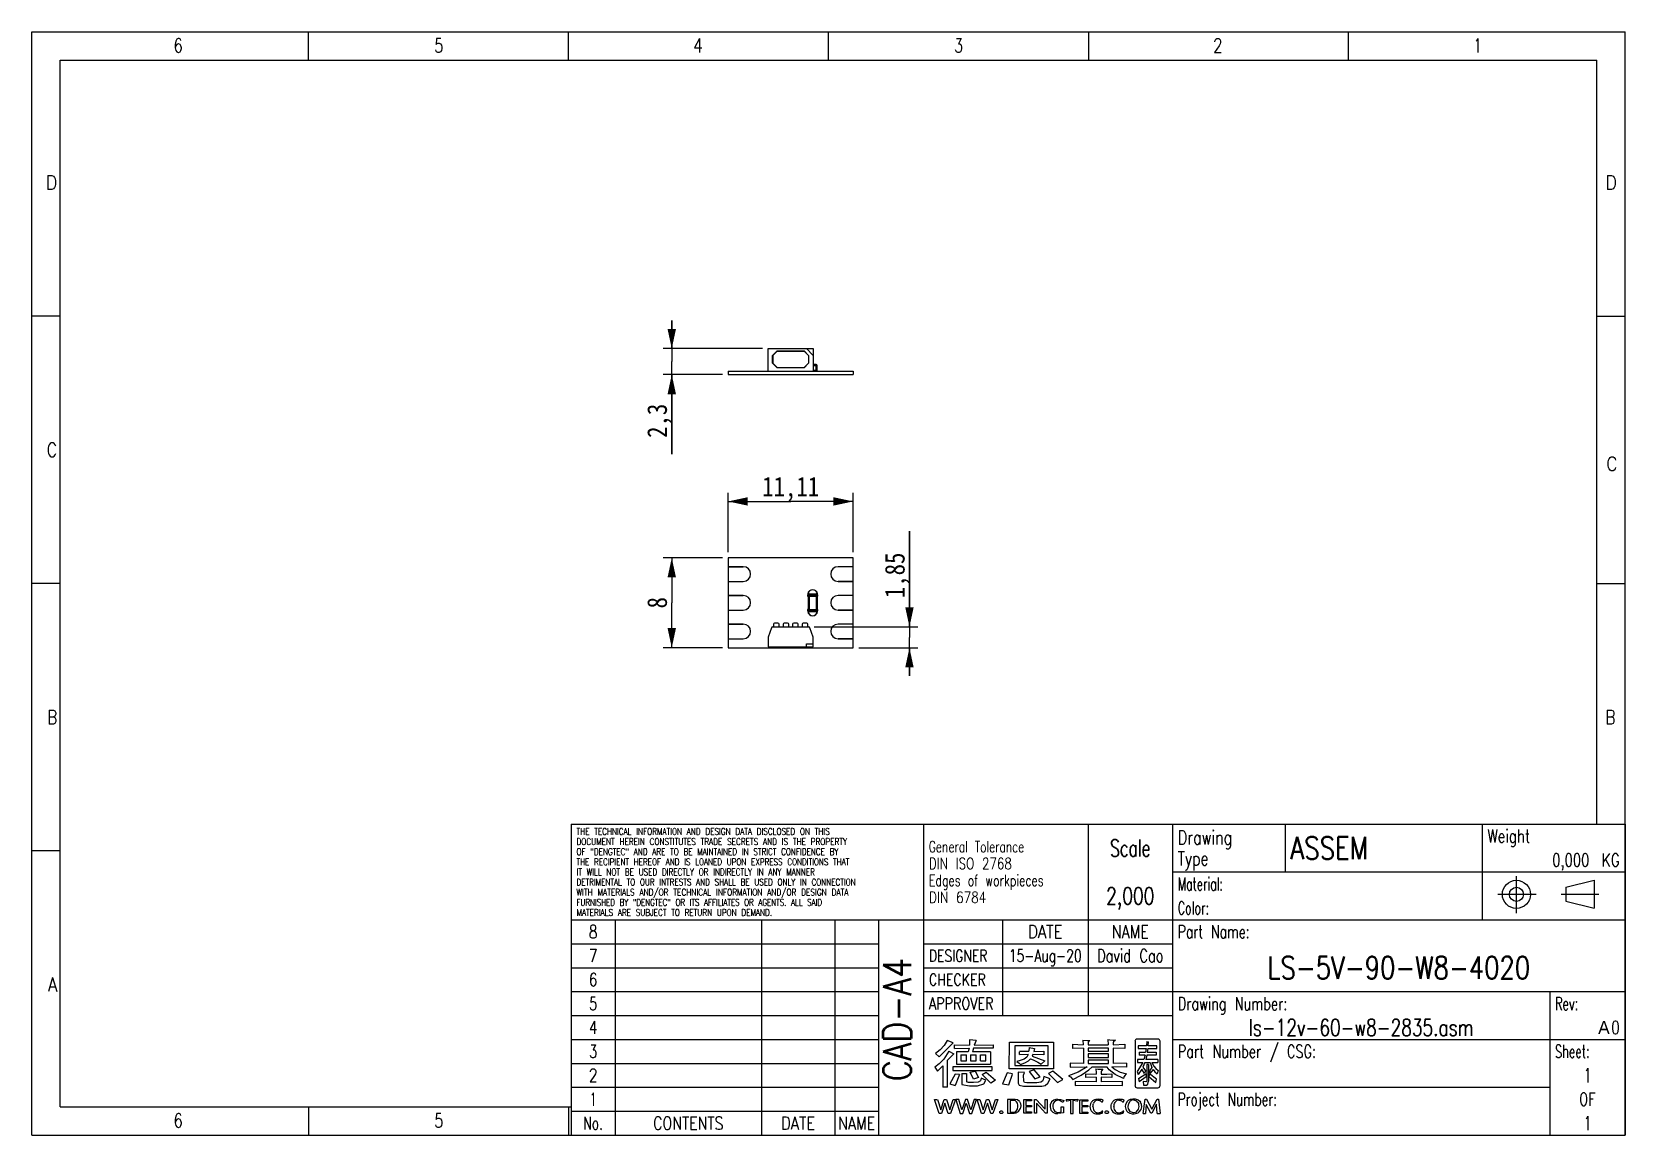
# Model space of a CAD drawing. Extents: x 4 to 145, y 3 to 102.
import ezdxf
from ezdxf.enums import TextEntityAlignment as Align

# ---------------------------------------------------------------- set-up
doc = ezdxf.new("R2010")
doc.units = 0
doc.header["$LTSCALE"] = 8.1675
doc.layers.get('0').update_dxf_attribs({"linetype": 'CONTINUOUS'})
for name, color, linetype in [('4020-02', 7, 'CONTINUOUS'), ('4020-72', 7, 'CONTINUOUS'), ('C06032', 7, 'CONTINUOUS'), ('LS-5V-90-W8-40204', 7, 'CONTINUOUS'), ('LS-5V-90-W8-40209', 7, 'CONTINUOUS'), ('LS-5V-90-W8-4020_PADS2', 7, 'CONTINUOUS'), ('LS-5V-90-W8-4020_PLATE2', 7, 'CONTINUOUS')]:
    doc.layers.add(name, color=color, linetype=linetype)
doc.styles.get("Standard").update_dxf_attribs({"font": 'SIMHEI.SHX', "width": 0.85})
doc.styles.add('TEXTSTYLE_2', font='TXT.TTF')
doc.styles.add('TEXTSTYLE_3', font='TXT.TTF')
doc.styles.add('TEXTSTYLE_4', font='TXT.TTF')
doc.styles.add('TEXTSTYLE_5', font='TXT.TTF')
doc.styles.add('TEXTSTYLE_6', font='TXT.TTF')
doc.styles.add('TEXTSTYLE_8', font='gdt', dxfattribs={"width": 0.55})
doc.dimstyles.get("Standard").update_dxf_attribs({"dimtxt": 2.5, "dimasz": 2.5, "dimexe": 1.25, "dimexo": 0.625, "dimtad": 1, "dimcen": 2.5, "dimazin": 3, "dimtfac": 1, "dimtmove": 0, "dimatfit": 3})

# ---------------------------------------------------------------- blocks, each defined once
blk = doc.blocks.new('SYMBOL_283_BL0', base_point=(93.7, 8.72))
at = {"layer": 'LS-5V-90-W8-40209', "color": 7}
for p, q in [((84.08, 10.47), (85.33, 11.71)), ((84.53, 11.48), (84.16, 11.09)), ((84.78, 11.9), (84.53, 11.48)), ((85.33, 11.71), (84.78, 11.9)), ((85.43, 11.53), (85.43, 11.21)), ((85.43, 11.53), (86.79, 11.51)), ((86.79, 11.98), (86.79, 11.51)), ((87.36, 11.9), (86.79, 11.98)), ((87.36, 11.9), (87.2, 11.51)), ((87.2, 11.51), (88.87, 11.52)), ((88.87, 11.52), (88.87, 11.22)), ((90.31, 9.38), (90.32, 11.75)), ((90.32, 11.75), (94.25, 11.75)), ((90.81, 11.43), (90.81, 9.69)), ((93.75, 11.43), (90.81, 11.43)), ((93.75, 9.69), (93.75, 11.43)), ((94.25, 11.75), (94.25, 9.38)), ((95.92, 11.58), (96.88, 11.54)), ((95.92, 11.58), (95.92, 11.21)), ((96.83, 11.94), (96.88, 11.54)), ((96.83, 11.94), (97.23, 11.9)), ((97.23, 11.9), (97.46, 11.9)), ((97.33, 11.69), (97.32, 11.54)), ((97.32, 11.54), (99.1, 11.54)), ((97.36, 11.79), (97.33, 11.69)), ((97.46, 11.9), (97.36, 11.79)), ((99.07, 11.99), (99.1, 11.54)), ((99.07, 11.99), (99.25, 11.97)), ((99.25, 11.97), (99.52, 11.95)), ((99.52, 11.95), (99.74, 11.95)), ((99.57, 11.8), (99.53, 11.7)), ((99.53, 11.7), (99.53, 11.54)), ((99.53, 11.54), (100.57, 11.58)), ((99.74, 11.95), (99.57, 11.8)), ((100.57, 11.58), (100.57, 11.2)), ((101.48, 11.84), (101.48, 7.92)), ((103.51, 12.04), (101.67, 12.04)), ((102.49, 11.45), (101.77, 11.45)), ((101.77, 11.45), (101.77, 11.2)), ((102.52, 11.83), (102.49, 11.45)), ((102.52, 11.83), (102.67, 11.78)), ((102.64, 11.45), (102.67, 11.78)), ((103.41, 11.45), (102.64, 11.45)), ((103.41, 11.2), (103.41, 11.45)), ((103.71, 7.92), (103.71, 11.84)), ((84.16, 11.09), (83.76, 10.77)), ((83.76, 10.77), (84.08, 10.47)), ((84.5, 10.25), (84.08, 9.83)), ((84.95, 10.97), (84.5, 10.25)), ((84.83, 10.15), (85.38, 10.73)), ((84.83, 7.77), (84.83, 10.15)), ((84.95, 10.97), (85.38, 10.73)), ((85.44, 11.21), (86.75, 11.24)), ((86.67, 10.89), (85.61, 10.91)), ((85.61, 10.91), (85.61, 9.81)), ((86, 10.63), (86, 10.09)), ((86.01, 10.63), (86.5, 10.63)), ((86.01, 10.09), (86.5, 10.09)), ((86.5, 10.09), (86.5, 10.63)), ((86.75, 11.24), (86.67, 10.89)), ((86.86, 10.63), (86.86, 10.09)), ((86.86, 10.63), (87.36, 10.63)), ((86.86, 10.09), (87.36, 10.09)), ((87.12, 11.24), (87.04, 10.89)), ((88.64, 10.91), (87.04, 10.89)), ((88.87, 11.22), (87.12, 11.24)), ((87.36, 10.09), (87.36, 10.63)), ((87.73, 10.63), (87.73, 10.09)), ((87.74, 10.63), (88.23, 10.63)), ((87.74, 10.09), (88.23, 10.09)), ((88.23, 10.09), (88.23, 10.63)), ((88.64, 10.91), (88.63, 9.81)), ((91.28, 10.12), (90.98, 10.05)), ((90.98, 10.05), (91.18, 9.9)), ((91.18, 10.91), (91.18, 10.66)), ((92, 10.68), (91.22, 10.65)), ((91.23, 10.96), (92.04, 10.95)), ((91.63, 10.26), (91.28, 10.12)), ((91.3, 9.77), (91.69, 9.92)), ((91.86, 10.44), (91.63, 10.26)), ((91.69, 9.92), (92.01, 10.11)), ((92, 10.68), (91.86, 10.44)), ((92.01, 10.11), (92.19, 10.28)), ((92.07, 11.28), (92.04, 10.95)), ((92.07, 11.28), (92.56, 11.21)), ((92.19, 10.28), (92.44, 10.18)), ((92.41, 10.68), (92.34, 10.52)), ((92.34, 10.52), (93.48, 10.11)), ((93.39, 10.65), (92.41, 10.68)), ((92.44, 10.18), (92.84, 9.99)), ((92.56, 11.21), (92.48, 10.93)), ((92.48, 10.93), (93.39, 10.96)), ((92.84, 9.99), (93.15, 9.8)), ((93.15, 9.8), (93.48, 10.11)), ((93.39, 10.96), (93.39, 10.65)), ((96.89, 11.24), (95.92, 11.21)), ((96.89, 11.24), (96.89, 9.86)), ((99.11, 11.24), (97.32, 11.24)), ((97.32, 11.24), (97.32, 10.96)), ((97.32, 10.96), (99.11, 10.96)), ((99.11, 10.72), (97.32, 10.72)), ((97.32, 10.72), (97.32, 10.4)), ((97.32, 10.4), (99.11, 10.4)), ((99.11, 10.16), (97.32, 10.16)), ((97.32, 10.16), (97.32, 9.86)), ((99.11, 10.96), (99.11, 11.24)), ((99.11, 10.4), (99.11, 10.72)), ((99.11, 9.86), (99.11, 10.16)), ((100.57, 11.2), (99.53, 11.24)), ((99.53, 11.24), (99.53, 9.86)), ((102.18, 9.97), (101.66, 9.17)), ((102.26, 10.23), (101.7, 10.23)), ((101.7, 10.23), (101.7, 9.97)), ((101.7, 9.97), (102.18, 9.97)), ((101.77, 11.2), (102.46, 11.2)), ((101.84, 10.87), (102.42, 10.87)), ((101.84, 10.87), (101.84, 10.61)), ((102.37, 10.61), (101.84, 10.61)), ((102.36, 9.97), (102.17, 9.54)), ((102.37, 10.61), (102.26, 10.23)), ((102.36, 9.97), (102.82, 9.97)), ((102.46, 11.2), (102.42, 10.87)), ((102.53, 10.61), (102.44, 10.23)), ((103.49, 10.23), (102.44, 10.23)), ((103.35, 10.61), (102.53, 10.61)), ((102.61, 11.2), (102.57, 10.87)), ((102.57, 10.87), (103.35, 10.87)), ((102.61, 11.2), (103.41, 11.2)), ((102.82, 9.97), (102.98, 9.51)), ((102.97, 9.97), (103.14, 9.64)), ((102.97, 9.97), (103.49, 9.97)), ((103.35, 10.87), (103.35, 10.61)), ((103.49, 10.23), (103.49, 9.97)), ((84.08, 9.83), (83.71, 9.54)), ((83.71, 9.54), (83.95, 9.19)), ((83.95, 9.19), (84.4, 9.65)), ((84.4, 9.65), (84.4, 7.76)), ((85.5, 8.93), (85.02, 8.05)), ((88.79, 9.57), (85.29, 9.57)), ((85.29, 9.57), (85.29, 9.26)), ((85.29, 9.26), (88.79, 9.26)), ((85.89, 8.88), (85.5, 8.93)), ((85.89, 8.88), (85.5, 7.91)), ((85.61, 9.81), (88.63, 9.81)), ((86.1, 8.99), (86.5, 8.97)), ((86.1, 8.99), (86.1, 7.99)), ((86.5, 8.97), (86.5, 8.25)), ((86.83, 9.09), (87.28, 9.19)), ((87.12, 8.47), (86.83, 9.09)), ((87.58, 8.61), (87.12, 8.47)), ((87.28, 9.19), (87.58, 8.61)), ((87.81, 8.57), (87.75, 8.33)), ((88.24, 8.4), (87.81, 8.57)), ((87.9, 8.88), (88.26, 9.09)), ((88.66, 8.11), (87.9, 8.88)), ((88.26, 9.09), (89.1, 8.38)), ((88.79, 9.27), (88.79, 9.57)), ((90.12, 9.03), (89.71, 8.06)), ((90.61, 8.94), (90.12, 9.03)), ((90.27, 7.97), (90.61, 8.93)), ((94.25, 9.38), (90.31, 9.38)), ((90.81, 9.69), (93.75, 9.69)), ((91.09, 9.11), (91.09, 8.13)), ((91.67, 9.06), (91.09, 9.11)), ((91.18, 9.9), (91.3, 9.77)), ((91.57, 8.84), (91.67, 9.06)), ((91.59, 8.29), (91.57, 8.84)), ((92.53, 9.3), (92.07, 9.15)), ((92.07, 9.15), (92.58, 8.51)), ((93.05, 8.69), (92.53, 9.3)), ((92.58, 8.51), (93.05, 8.69)), ((93.38, 8.72), (93.32, 8.43)), ((93.94, 8.51), (93.39, 8.72)), ((93.73, 8.11), (93.94, 8.51)), ((94.17, 9.19), (93.8, 8.97)), ((93.8, 8.97), (94.6, 8.18)), ((95.06, 8.45), (94.17, 9.19)), ((96.44, 9.11), (95.57, 8.76)), ((95.57, 8.76), (95.75, 8.67)), ((96.89, 9.86), (95.72, 9.9)), ((95.72, 9.9), (95.72, 9.54)), ((95.72, 9.54), (97.22, 9.58)), ((95.75, 8.67), (95.94, 8.46)), ((95.95, 8.46), (96.7, 8.83)), ((97.22, 9.58), (96.44, 9.11)), ((96.7, 8.83), (97.38, 9.3)), ((97.08, 8.94), (98.04, 8.91)), ((97.08, 8.94), (97.08, 8.61)), ((98.04, 8.65), (97.08, 8.61)), ((97.32, 9.86), (99.11, 9.86)), ((97.38, 9.3), (97.63, 9.55)), ((99.01, 9.55), (97.63, 9.55)), ((98, 9.39), (98.04, 9.05)), ((98, 9.39), (98.19, 9.37)), ((98.04, 9.05), (98.04, 8.91)), ((98.04, 8.65), (98.04, 8.24)), ((98.19, 9.37), (98.46, 9.36)), ((98.46, 9.36), (98.63, 9.36)), ((98.49, 9.23), (98.46, 9.14)), ((98.46, 9.14), (98.46, 8.91)), ((98.46, 8.91), (98.98, 8.92)), ((99.42, 8.61), (98.46, 8.65)), ((98.46, 8.65), (98.46, 8.24)), ((98.63, 9.36), (98.49, 9.23)), ((98.98, 8.92), (99.42, 8.94)), ((99.17, 9.31), (99.01, 9.55)), ((99.71, 8.89), (99.17, 9.31)), ((99.41, 9.58), (99.71, 9.32)), ((100.72, 9.53), (99.41, 9.58)), ((99.42, 8.94), (99.42, 8.61)), ((100.72, 9.9), (99.53, 9.86)), ((99.71, 9.32), (100.15, 9.11)), ((100.44, 8.53), (99.71, 8.89)), ((100.15, 9.11), (100.73, 8.96)), ((100.49, 8.68), (100.44, 8.53)), ((100.6, 8.84), (100.49, 8.68)), ((100.73, 8.96), (100.6, 8.84)), ((100.72, 9.9), (100.72, 9.53)), ((101.66, 9.17), (101.75, 8.9)), ((102.07, 9.35), (101.75, 8.9)), ((101.8, 8.54), (102.45, 8.94)), ((101.8, 8.54), (101.85, 8.25)), ((102.48, 8.67), (101.85, 8.25)), ((102.33, 8.97), (102.07, 9.35)), ((102.17, 9.54), (102.42, 9.21)), ((102.42, 9.21), (102.33, 8.97)), ((102.45, 8.94), (102.48, 8.67)), ((102.68, 9.77), (102.54, 9.77)), ((102.54, 9.77), (102.54, 8.45)), ((102.68, 9.77), (102.68, 8.29)), ((102.76, 8.94), (102.7, 8.7)), ((102.7, 8.7), (103.32, 8.19)), ((102.98, 9.51), (102.75, 9.23)), ((102.75, 9.23), (102.82, 9)), ((103.39, 8.49), (102.76, 8.94)), ((103.09, 9.33), (102.82, 9)), ((103.09, 9.33), (103.23, 9.14)), ((103.14, 9.64), (103.33, 9.41)), ((103.23, 9.14), (103.43, 8.94)), ((103.32, 8.19), (103.39, 8.49)), ((103.33, 9.41), (103.52, 9.25)), ((103.52, 9.25), (103.43, 8.94)), ((84.83, 7.76), (84.4, 7.76)), ((85.03, 8.05), (85.5, 7.91)), ((86.1, 7.99), (86.78, 7.89)), ((86.68, 8.19), (86.5, 8.25)), ((87.12, 8.17), (86.68, 8.19)), ((86.78, 7.89), (87.5, 7.89)), ((87.56, 8.2), (87.12, 8.17)), ((87.5, 7.89), (88.04, 8.06)), ((87.75, 8.33), (87.56, 8.2)), ((88.04, 8.06), (88.24, 8.4)), ((89.1, 8.38), (88.66, 8.11)), ((89.71, 8.06), (90.27, 7.97)), ((91.09, 8.13), (91.2, 7.95)), ((91.2, 7.95), (91.58, 7.85)), ((91.58, 7.85), (93.19, 7.85)), ((91.67, 8.19), (91.59, 8.29)), ((91.88, 8.15), (91.67, 8.19)), ((92.77, 8.15), (91.88, 8.15)), ((93.11, 8.2), (92.77, 8.15)), ((93.25, 8.29), (93.11, 8.2)), ((93.19, 7.85), (93.5, 7.92)), ((93.32, 8.43), (93.25, 8.29)), ((93.5, 7.92), (93.73, 8.11)), ((94.6, 8.18), (95.07, 8.46)), ((98.04, 8.24), (96.16, 8.28)), ((96.16, 8.28), (96.16, 7.91)), ((96.16, 7.91), (98.42, 7.95)), ((98.42, 7.95), (100.36, 7.91)), ((100.36, 8.28), (98.46, 8.24)), ((100.36, 7.91), (100.36, 8.28)), ((101.67, 7.72), (103.51, 7.72)), ((102.43, 8.24), (102.21, 8.27)), ((102.21, 8.27), (102.23, 7.94)), ((102.23, 7.94), (102.51, 7.93)), ((102.49, 8.26), (102.43, 8.24)), ((102.52, 8.33), (102.49, 8.26)), ((102.51, 7.93), (102.62, 8.04)), ((102.54, 8.45), (102.52, 8.33)), ((102.62, 8.04), (102.68, 8.29)), ((83.68, 6.67), (83.9, 6.67)), ((84.08, 5.43), (83.68, 6.67)), ((83.94, 6.67), (84.22, 5.75)), ((84.22, 5.75), (84.54, 6.67)), ((84.6, 6.35), (84.3, 5.43)), ((84.54, 6.67), (84.72, 6.67)), ((84.89, 5.43), (84.6, 6.35)), ((84.72, 6.67), (85.03, 5.76)), ((85.03, 5.76), (85.32, 6.67)), ((85.52, 6.67), (85.09, 5.43)), ((85.32, 6.67), (85.52, 6.67)), ((85.56, 6.67), (85.96, 5.43)), ((85.82, 6.67), (85.56, 6.67)), ((86.1, 5.75), (85.82, 6.67)), ((86.42, 6.67), (86.1, 5.75)), ((86.18, 5.43), (86.48, 6.35)), ((86.6, 6.67), (86.42, 6.67)), ((86.48, 6.35), (86.77, 5.43)), ((86.91, 5.76), (86.6, 6.67)), ((87.2, 6.67), (86.91, 5.76)), ((86.98, 5.43), (87.4, 6.67)), ((87.4, 6.67), (87.2, 6.67)), ((87.45, 6.67), (87.7, 6.67)), ((87.84, 5.43), (87.45, 6.67)), ((87.7, 6.67), (87.98, 5.75)), ((87.98, 5.75), (88.3, 6.67)), ((88.37, 6.35), (88.06, 5.43)), ((88.3, 6.67), (88.49, 6.67)), ((88.66, 5.43), (88.37, 6.35)), ((88.49, 6.67), (88.79, 5.76)), ((88.79, 5.76), (89.09, 6.67)), ((89.28, 6.67), (88.86, 5.43)), ((89.09, 6.67), (89.28, 6.67)), ((90.16, 6.67), (90.16, 5.45)), ((90.83, 6.67), (90.16, 6.67)), ((90.39, 6.59), (90.39, 5.53)), ((90.62, 6.58), (90.39, 6.58)), ((90.85, 6.55), (90.62, 6.58)), ((91.03, 6.64), (90.83, 6.67)), ((90.96, 6.47), (90.85, 6.55)), ((90.93, 5.64), (91.04, 5.82)), ((91.03, 6.33), (90.96, 6.47)), ((91.22, 6.5), (91.03, 6.64)), ((91.07, 6.16), (91.03, 6.33)), ((91.04, 5.82), (91.07, 6.06)), ((91.07, 6.06), (91.07, 6.16)), ((91.13, 5.6), (91.29, 5.85)), ((91.22, 6.5), (91.31, 6.31)), ((91.33, 6.1), (91.29, 5.85)), ((91.31, 6.31), (91.33, 6.1)), ((91.59, 6.66), (92.29, 6.66)), ((91.59, 5.45), (91.59, 6.66)), ((92.29, 6.54), (91.77, 6.54)), ((91.77, 6.54), (91.77, 6.15)), ((91.77, 6.15), (92.29, 6.15)), ((92.29, 6.03), (91.77, 6.03)), ((91.77, 6.03), (91.77, 5.56)), ((92.29, 6.66), (92.29, 6.54)), ((92.29, 6.15), (92.29, 6.03)), ((92.56, 5.45), (92.56, 6.67)), ((92.56, 6.67), (92.71, 6.67)), ((92.71, 6.67), (93.49, 5.82)), ((93.53, 5.45), (92.74, 6.33)), ((92.74, 6.33), (92.74, 5.45)), ((93.49, 5.82), (93.49, 6.67)), ((93.49, 6.67), (93.67, 6.67)), ((93.67, 6.67), (93.67, 5.45)), ((93.95, 6.21), (93.93, 6.03)), ((93.93, 6.03), (94, 5.73)), ((94.07, 6.46), (93.95, 6.21)), ((94, 5.73), (94.17, 5.54)), ((94.28, 6.62), (94.07, 6.46)), ((94.19, 6.18), (94.18, 6.05)), ((94.18, 6.05), (94.2, 5.88)), ((94.22, 6.3), (94.19, 6.18)), ((94.2, 5.88), (94.26, 5.74)), ((94.29, 6.42), (94.22, 6.3)), ((94.26, 5.74), (94.37, 5.61)), ((94.45, 6.68), (94.28, 6.62)), ((94.43, 6.54), (94.29, 6.42)), ((94.63, 6.61), (94.43, 6.54)), ((94.59, 6.69), (94.45, 6.68)), ((94.59, 6.69), (94.87, 6.68)), ((94.78, 6.59), (94.63, 6.61)), ((95.04, 6.44), (94.78, 6.59)), ((94.87, 6.68), (95.15, 6.59)), ((94.92, 5.56), (94.92, 6.02)), ((94.92, 6.02), (95.14, 6.02)), ((95.1, 6.44), (95.04, 6.44)), ((95.15, 6.59), (95.1, 6.44)), ((95.14, 6.02), (95.14, 5.5)), ((95.36, 6.68), (96.39, 6.69)), ((95.36, 6.68), (95.36, 6.56)), ((95.36, 6.56), (95.44, 6.56)), ((95.44, 6.56), (95.76, 6.6)), ((95.76, 6.6), (95.76, 5.43)), ((95.99, 5.43), (95.99, 6.6)), ((95.99, 6.6), (96.32, 6.56)), ((96.32, 6.56), (96.39, 6.56)), ((96.39, 6.69), (96.39, 6.57)), ((96.58, 6.64), (97.28, 6.64)), ((96.58, 5.43), (96.58, 6.64)), ((97.28, 6.53), (96.76, 6.53)), ((96.76, 6.53), (96.76, 6.13)), ((96.76, 6.13), (97.28, 6.13)), ((97.28, 6.02), (96.76, 6.02)), ((96.76, 6.02), (96.76, 5.54)), ((97.28, 6.64), (97.28, 6.53)), ((97.28, 6.13), (97.28, 6.02)), ((97.47, 6.05), (97.47, 6.04)), ((97.73, 6.05), (97.73, 6.07)), ((98.22, 6.69), (98.14, 6.68)), ((98.18, 6.61), (98.19, 6.61)), ((98.19, 6.61), (98.21, 6.61)), ((98.21, 6.61), (98.23, 6.61)), ((98.23, 6.61), (98.3, 6.59)), ((98.37, 6.68), (98.29, 6.68)), ((98.44, 6.67), (98.37, 6.68)), ((98.45, 6.51), (98.52, 6.46)), ((98.52, 6.46), (98.6, 6.46)), ((98.6, 6.46), (98.65, 6.6)), ((99.33, 6.05), (99.33, 6.04)), ((99.59, 6.05), (99.59, 6.07)), ((100.07, 6.69), (100, 6.68)), ((100.04, 6.61), (100.04, 6.61)), ((100.04, 6.61), (100.06, 6.61)), ((100.06, 6.61), (100.09, 6.61)), ((100.09, 6.61), (100.16, 6.59)), ((100.22, 6.68), (100.14, 6.68)), ((100.3, 6.67), (100.22, 6.68)), ((100.3, 6.51), (100.37, 6.46)), ((100.37, 6.46), (100.46, 6.46)), ((100.46, 6.46), (100.5, 6.6)), ((100.64, 6.23), (100.61, 6.04)), ((100.61, 6.04), (100.62, 5.93)), ((100.62, 5.93), (100.65, 5.8)), ((100.74, 6.44), (100.64, 6.23)), ((100.65, 5.8), (100.76, 5.62)), ((100.74, 6.45), (100.89, 6.6)), ((100.87, 6.06), (100.93, 6.31)), ((100.91, 5.81), (100.87, 6.06)), ((100.89, 6.6), (101.09, 6.69)), ((100.91, 5.81), (100.95, 5.71)), ((100.93, 6.31), (101.05, 6.51)), ((101.08, 5.57), (100.95, 5.71)), ((101.18, 6.61), (101.05, 6.51)), ((101.09, 6.69), (101.28, 6.71)), ((101.33, 6.64), (101.18, 6.61)), ((101.53, 6.7), (101.28, 6.71)), ((101.33, 6.64), (101.52, 6.59)), ((101.71, 5.71), (101.51, 5.52)), ((101.63, 6.52), (101.52, 6.59)), ((101.78, 6.62), (101.53, 6.7)), ((101.73, 6.4), (101.63, 6.52)), ((101.76, 5.81), (101.71, 5.71)), ((101.73, 6.4), (101.78, 6.3)), ((101.81, 6.06), (101.76, 5.81)), ((101.78, 6.62), (101.9, 6.52)), ((101.78, 6.3), (101.8, 6.18)), ((101.8, 6.18), (101.81, 6.06)), ((101.86, 5.58), (102.02, 5.79)), ((101.9, 6.52), (101.97, 6.42)), ((102.04, 6.24), (101.97, 6.42)), ((102.02, 5.79), (102.07, 6.02)), ((102.07, 6.02), (102.04, 6.24)), ((102.2, 5.43), (102.37, 6.69)), ((102.37, 6.69), (102.5, 6.69)), ((102.47, 6.24), (102.4, 5.43)), ((102.87, 5.46), (102.47, 6.24)), ((102.5, 6.69), (102.96, 5.8)), ((102.96, 5.8), (103.44, 6.69)), ((103.38, 6.26), (102.97, 5.46)), ((103.45, 5.43), (103.38, 6.26)), ((103.44, 6.69), (103.57, 6.69)), ((103.57, 6.69), (103.71, 5.43)), ((84.3, 5.43), (84.08, 5.43)), ((85.09, 5.43), (84.89, 5.43)), ((85.96, 5.43), (86.18, 5.43)), ((86.77, 5.43), (86.98, 5.43)), ((88.06, 5.43), (87.84, 5.43)), ((88.86, 5.43), (88.66, 5.43)), ((89.46, 5.52), (89.48, 5.6)), ((89.49, 5.44), (89.46, 5.52)), ((89.48, 5.6), (89.56, 5.65)), ((89.56, 5.42), (89.49, 5.44)), ((89.56, 5.65), (89.65, 5.65)), ((89.68, 5.43), (89.56, 5.42)), ((89.65, 5.65), (89.72, 5.61)), ((89.74, 5.48), (89.68, 5.43)), ((89.72, 5.61), (89.75, 5.55)), ((89.75, 5.55), (89.74, 5.48)), ((90.16, 5.45), (90.74, 5.45)), ((90.39, 5.53), (90.59, 5.54)), ((90.59, 5.54), (90.78, 5.55)), ((90.75, 5.45), (90.92, 5.48)), ((90.78, 5.55), (90.93, 5.64)), ((90.92, 5.48), (91.13, 5.6)), ((92.29, 5.45), (91.59, 5.45)), ((91.77, 5.56), (92.29, 5.56)), ((92.29, 5.56), (92.29, 5.45)), ((92.74, 5.45), (92.56, 5.45)), ((93.67, 5.45), (93.53, 5.45)), ((94.17, 5.54), (94.42, 5.44)), ((94.52, 5.52), (94.37, 5.61)), ((94.42, 5.44), (94.61, 5.42)), ((94.66, 5.49), (94.52, 5.52)), ((94.9, 5.45), (94.61, 5.42)), ((94.8, 5.51), (94.66, 5.49)), ((94.8, 5.51), (94.92, 5.56)), ((95.14, 5.5), (94.9, 5.45)), ((95.76, 5.43), (95.99, 5.43)), ((97.28, 5.43), (96.58, 5.43)), ((96.76, 5.54), (97.28, 5.54)), ((97.28, 5.54), (97.28, 5.43)), ((98.13, 5.39), (98.2, 5.39)), ((98.2, 5.39), (98.25, 5.39)), ((98.25, 5.39), (98.3, 5.4)), ((98.3, 5.4), (98.35, 5.41)), ((98.35, 5.41), (98.4, 5.42)), ((98.4, 5.42), (98.41, 5.42)), ((98.41, 5.42), (98.43, 5.43)), ((98.43, 5.43), (98.5, 5.45)), ((98.5, 5.45), (98.53, 5.46)), ((98.53, 5.46), (98.55, 5.47)), ((98.62, 5.62), (98.54, 5.62)), ((98.55, 5.47), (98.58, 5.49)), ((98.58, 5.49), (98.6, 5.51)), ((98.6, 5.51), (98.62, 5.62)), ((98.82, 5.49), (98.83, 5.57)), ((98.85, 5.44), (98.82, 5.49)), ((98.83, 5.57), (98.87, 5.63)), ((98.92, 5.42), (98.85, 5.44)), ((98.87, 5.63), (98.92, 5.65)), ((98.92, 5.65), (99.01, 5.65)), ((99, 5.42), (98.92, 5.42)), ((99.04, 5.43), (99, 5.42)), ((99.01, 5.65), (99.06, 5.62)), ((99.09, 5.46), (99.04, 5.43)), ((99.06, 5.62), (99.11, 5.57)), ((99.12, 5.53), (99.09, 5.46)), ((99.11, 5.57), (99.12, 5.53)), ((99.98, 5.39), (100.05, 5.39)), ((100.05, 5.39), (100.1, 5.39)), ((100.1, 5.39), (100.15, 5.4)), ((100.15, 5.4), (100.2, 5.41)), ((100.2, 5.41), (100.26, 5.42)), ((100.26, 5.42), (100.27, 5.42)), ((100.27, 5.42), (100.28, 5.43)), ((100.28, 5.43), (100.36, 5.45)), ((100.36, 5.45), (100.38, 5.46)), ((100.38, 5.46), (100.41, 5.47)), ((100.47, 5.62), (100.4, 5.62)), ((100.41, 5.47), (100.43, 5.49)), ((100.43, 5.49), (100.46, 5.51)), ((100.46, 5.51), (100.47, 5.62)), ((100.76, 5.62), (100.84, 5.55)), ((100.84, 5.55), (101.01, 5.46)), ((101.01, 5.46), (101.21, 5.41)), ((101.34, 5.48), (101.08, 5.57)), ((101.21, 5.41), (101.39, 5.41)), ((101.51, 5.52), (101.34, 5.48)), ((101.39, 5.41), (101.64, 5.45)), ((101.64, 5.45), (101.75, 5.5)), ((101.75, 5.5), (101.86, 5.58)), ((102.2, 5.43), (102.4, 5.43)), ((102.97, 5.46), (102.87, 5.46)), ((103.45, 5.43), (103.71, 5.43))]:
    blk.add_line(p, q, dxfattribs=at)
for centre, radius, start, end in [((101.67, 11.84), 0.2, 90, 180), ((103.51, 11.84), 0.2, 0, 90), ((101.67, 7.92), 0.2, 180, 270), ((103.51, 7.92), 0.2, 270, 360), ((98.1, 6.05), 0.625, 158.0467, 180.3952), ((98.21, 6.03), 0.731, 179.1046, 200.8922), ((98.15, 6.02), 0.683, 136.7287, 157.5392), ((98.09, 6.01), 0.616, 202.8963, 250.0701), ((98.08, 6.1), 0.579, 111.1471, 136.841), ((98.37, 6.08), 0.639, 160.119, 180.9693), ((98.61, 6.05), 0.872, 180.1894, 197.9684), ((98.23, 6.13), 0.485, 135.1351, 159.4747), ((98.15, 5.9), 0.388, 197.9155, 229.0523), ((98.13, 5.92), 0.76, 89.1542, 110.4525), ((98.23, 6.13), 0.484, 95.5685, 135.5687), ((98.24, 6.86), 0.173, 260.9564, 273.018), ((98.28, 6.87), 0.187, 261.6919, 272.7717), ((98.15, 6.09), 0.518, 63.4314, 72.1964), ((98.14, 6.09), 0.524, 54.3712, 63.3981), ((98.34, 6.02), 0.662, 68.5873, 81.3424), ((98.42, 6.24), 0.42, 58.0891, 67.5455), ((99.95, 6.05), 0.625, 158.0467, 180.3952), ((100.06, 6.03), 0.731, 179.1046, 200.8922), ((100.01, 6.02), 0.683, 136.7287, 157.5392), ((99.94, 6.01), 0.616, 202.8963, 250.0701), ((99.93, 6.1), 0.579, 111.1471, 136.841), ((100.23, 6.08), 0.639, 160.119, 180.9693), ((100.46, 6.05), 0.872, 180.1894, 197.9684), ((100.08, 6.13), 0.485, 135.1351, 159.4747), ((100, 5.9), 0.388, 197.9155, 229.0523), ((99.99, 5.92), 0.76, 89.1542, 110.4525), ((100.08, 6.13), 0.484, 95.5685, 135.5687), ((100.1, 6.86), 0.173, 260.9564, 273.018), ((100.13, 6.87), 0.187, 261.6919, 272.7717), ((100, 6.09), 0.519, 54.329, 72.1869), ((100.2, 6.02), 0.662, 68.5873, 81.3424), ((100.28, 6.24), 0.42, 58.0891, 67.5455), ((98.12, 6.1), 0.712, 250.2982, 270.5014), ((98.26, 6.03), 0.557, 229.1447, 246.9842), ((98.23, 5.97), 0.495, 247.3414, 266.3689), ((98.15, 6.13), 0.657, 274.3561, 282.4978), ((98.17, 6.04), 0.564, 282.3564, 291.9904), ((98.17, 6.08), 0.597, 290.9261, 300.3826), ((98.2, 6.02), 0.535, 300.1226, 310.0864), ((99.97, 6.1), 0.712, 250.2982, 270.5014), ((100.11, 6.03), 0.557, 229.1447, 246.9842), ((100.08, 5.97), 0.495, 247.3414, 266.3689), ((100, 6.13), 0.657, 274.3561, 282.4978), ((100.02, 6.04), 0.564, 282.3564, 291.9904), ((100.02, 6.08), 0.597, 290.9261, 300.3826), ((100.05, 6.02), 0.535, 300.1226, 310.0864)]:
    blk.add_arc(centre, radius, start, end, dxfattribs=at)
blk = doc.blocks.new('_FILLED')
at = {"color": 0, "linetype": 'BYBLOCK'}
blk.add_solid([(0, 0), (-1, 0.214), (-1, -0.214)], dxfattribs=at)
blk = doc.blocks.new('*D0')
at = {"layer": 'LS-5V-90-W8-40204', "color": 3}
for p, q in [((64.83, 54.79), (59.58, 54.79)), ((60.33, 54.79), (60.33, 50.79)), ((60.33, 46.79), (60.33, 50.79)), ((64.83, 46.79), (59.58, 46.79))]:
    blk.add_line(p, q, dxfattribs=at)
at = {"layer": 'LS-5V-90-W8-40204', "color": 3, "xscale": 1.75, "yscale": 1.75, "zscale": 1.75}
for p, rotation in [((60.33, 54.79), 90), ((60.33, 46.79), 270)]:
    blk.add_blockref('_FILLED', p, dxfattribs=dict(at, rotation=rotation))
at = {"layer": 'LS-5V-90-W8-40204', "color": 3, "width": 0.85}
blk.add_text('8', height=1.75, rotation=90, dxfattribs=at).set_placement((59.9, 50.79), align=Align.CENTER)
blk = doc.blocks.new('*D1')
at = {"layer": 'LS-5V-90-W8-40204', "color": 3}
for p, q in [((65.33, 55.29), (65.33, 60.54)), ((65.33, 59.79), (70.89, 59.79)), ((76.44, 59.79), (70.89, 59.79)), ((76.44, 55.29), (76.44, 60.54))]:
    blk.add_line(p, q, dxfattribs=at)
at = {"layer": 'LS-5V-90-W8-40204', "color": 3, "xscale": 1.75, "yscale": 1.75, "zscale": 1.75, "rotation": 180}
blk.add_blockref('_FILLED', (65.33, 59.79), dxfattribs=at)
at = {"layer": 'LS-5V-90-W8-40204', "color": 3, "xscale": 1.75, "yscale": 1.75, "zscale": 1.75}
blk.add_blockref('_FILLED', (76.44, 59.79), dxfattribs=at)
at = {"layer": 'LS-5V-90-W8-40204', "color": 3, "width": 0.85}
blk.add_text('11,11', height=1.75, dxfattribs=at).set_placement((70.89, 60.23), align=Align.CENTER)
blk = doc.blocks.new('*D2')
at = {"layer": 'LS-5V-90-W8-40204', "color": 3}
for p, q in [((60.33, 73.36), (60.33, 75.86)), ((60.33, 75.86), (60.33, 72.21)), ((68.39, 73.36), (59.58, 73.36)), ((60.33, 64), (60.33, 72.21)), ((64.83, 71.06), (59.58, 71.06)), ((60.33, 71.06), (60.33, 64))]:
    blk.add_line(p, q, dxfattribs=at)
at = {"layer": 'LS-5V-90-W8-40204', "color": 3, "xscale": 1.75, "yscale": 1.75, "zscale": 1.75}
for p, rotation in [((60.33, 73.36), 270), ((60.33, 71.06), 90)]:
    blk.add_blockref('_FILLED', p, dxfattribs=dict(at, rotation=rotation))
at = {"layer": 'LS-5V-90-W8-40204', "color": 3, "width": 0.85}
blk.add_text('2,3', height=1.75, rotation=90, dxfattribs=at).set_placement((59.9, 68.47), align=Align.RIGHT)
blk = doc.blocks.new('*D3')
at = {"layer": 'LS-5V-90-W8-40204', "color": 3}
for p, q in [((81.44, 48.64), (81.44, 57.15)), ((81.44, 57.15), (81.44, 47.71)), ((72.99, 48.64), (82.19, 48.64)), ((76.94, 46.79), (82.19, 46.79)), ((81.44, 44.29), (81.44, 47.71)), ((81.44, 46.79), (81.44, 44.29))]:
    blk.add_line(p, q, dxfattribs=at)
at = {"layer": 'LS-5V-90-W8-40204', "color": 3, "xscale": 1.75, "yscale": 1.75, "zscale": 1.75}
for p, rotation in [((81.44, 48.64), 270), ((81.44, 46.79), 90)]:
    blk.add_blockref('_FILLED', p, dxfattribs=dict(at, rotation=rotation))
at = {"layer": 'LS-5V-90-W8-40204', "color": 3, "width": 0.85}
blk.add_text('1,85', height=1.75, rotation=90, dxfattribs=at).set_placement((81.01, 51.2))

msp = doc.modelspace()

# ---------------------------------------------------------------- linework, layer by layer
at = {"layer": '4020-02', "color": 7}
for p, q in [((68.888, 71.364), (68.888, 73.364)), ((68.888, 73.364), (72.888, 73.364)), ((69.288, 72.764), (69.688, 73.164)), ((69.288, 72.764), (69.312, 72.766)), ((69.288, 72.064), (69.288, 72.764)), ((69.688, 73.164), (69.707, 73.152)), ((69.688, 73.164), (72.088, 73.164)), ((72.088, 73.164), (72.069, 73.152)), ((72.088, 73.164), (72.488, 72.764)), ((72.888, 72.764), (72.288, 73.364)), ((72.488, 72.764), (72.465, 72.766)), ((72.488, 72.764), (72.488, 72.064)), ((72.888, 73.364), (72.888, 71.364)), ((69.688, 71.664), (69.288, 72.064)), ((69.288, 72.064), (69.312, 72.062)), ((69.688, 71.664), (69.707, 71.677)), ((72.088, 71.664), (69.688, 71.664)), ((72.088, 71.664), (72.069, 71.677)), ((72.488, 72.064), (72.088, 71.664)), ((72.488, 72.064), (72.465, 72.062)), ((69.192, 48.573), (68.888, 47.738)), ((69.286, 48.638), (72.491, 48.638)), ((72.888, 47.738), (72.585, 48.573)), ((68.888, 47.738), (68.888, 46.888)), ((68.888, 46.888), (72.888, 46.888)), ((72.288, 47.138), (72.888, 47.138)), ((72.288, 46.888), (72.288, 47.138)), ((72.888, 46.888), (72.888, 47.738))]:
    msp.add_line(p, q, dxfattribs=at)
for centre, start, end in [((69.286, 48.538), 90, 160), ((72.491, 48.538), 20, 90)]:
    msp.add_arc(centre, 0.1, start, end, dxfattribs=at)
at = {"layer": '4020-72', "color": 7}
for p, q in [((69.697, 73.152), (69.307, 72.761)), ((69.307, 72.761), (69.307, 72.067)), ((69.697, 73.152), (72.08, 73.152)), ((72.08, 73.152), (72.47, 72.761)), ((72.47, 72.761), (72.47, 72.067)), ((69.697, 71.677), (69.307, 72.067)), ((69.697, 71.677), (72.08, 71.677)), ((72.08, 71.677), (72.47, 72.067))]:
    msp.add_line(p, q, dxfattribs=at)
at = {"layer": 'C06032', "color": 7}
for p, q in [((73.144, 71.964), (72.888, 71.964)), ((72.888, 71.864), (73.244, 71.864)), ((72.888, 71.464), (73.244, 71.464)), ((73.144, 71.364), (73.144, 71.964)), ((73.244, 71.464), (73.244, 71.864)), ((72.444, 51.488), (73.244, 51.488)), ((72.444, 51.488), (72.444, 51.398)), ((72.444, 51.398), (73.244, 51.398)), ((72.444, 51.388), (73.244, 51.388)), ((72.444, 51.388), (72.444, 50.188)), ((72.544, 51.588), (73.144, 51.588)), ((72.544, 51.488), (72.544, 51.588)), ((72.544, 51.488), (72.544, 50.088)), ((73.144, 51.588), (73.144, 51.488)), ((73.144, 51.488), (73.144, 50.088)), ((73.244, 51.488), (73.244, 51.398)), ((73.244, 51.488), (73.244, 51.398)), ((73.244, 51.388), (73.244, 50.188)), ((72.444, 50.188), (73.244, 50.188)), ((72.444, 50.178), (73.244, 50.178)), ((72.444, 50.178), (72.444, 50.088)), ((73.244, 50.088), (72.444, 50.088)), ((72.544, 49.988), (72.544, 50.088)), ((73.144, 49.988), (72.544, 49.988)), ((73.144, 50.088), (73.144, 49.988)), ((73.244, 50.178), (73.244, 50.088)), ((73.244, 50.178), (73.244, 50.088))]:
    msp.add_line(p, q, dxfattribs=at)
for centre, start, end in [((73.144, 71.864), 0, 90), ((73.144, 71.464), 270, 360), ((73.144, 71.464), 270, 360), ((72.544, 51.488), 90, 180), ((73.144, 51.488), 0, 90), ((72.544, 50.088), 180, 270), ((73.144, 50.088), 270, 360)]:
    msp.add_arc(centre, 0.1, start, end, dxfattribs=at)
at = {"layer": 'LS-5V-90-W8-40209', "color": 7}
for p, q in [((3.5, 3.5), (3.5, 101.5)), ((3.5, 101.5), (145, 101.5)), ((28.083, 99), (28.083, 101.5)), ((51.167, 99), (51.167, 101.5)), ((74.25, 99), (74.25, 101.5)), ((97.333, 101.5), (97.333, 99)), ((120.417, 99), (120.417, 101.5)), ((145, 3.5), (145, 101.5)), ((6, 6), (6, 99)), ((6, 99), (142.5, 99)), ((142.5, 31.125), (142.5, 99)), ((6, 76.25), (3.5, 76.25)), ((142.5, 76.25), (145, 76.25)), ((6, 52.5), (3.5, 52.5)), ((142.5, 52.5), (145, 52.5)), ((6, 28.75), (3.5, 28.75)), ((6, 6), (51.4, 6)), ((28.083, 6), (28.083, 3.5)), ((51.167, 6), (51.167, 3.5)), ((3.5, 3.5), (145, 3.5))]:
    msp.add_line(p, q, dxfattribs=at)
at = {"layer": 'LS-5V-90-W8-40209', "color": 3}
for p, q in [((51.4, 31.125), (145, 31.125)), ((51.4, 31.125), (51.4, 3.5)), ((82.7, 31.125), (82.7, 3.5)), ((97.3, 31.125), (97.3, 14.125)), ((104.8, 31.125), (104.8, 3.5)), ((114.8, 31.125), (114.8, 26.875)), ((132.3, 31.125), (132.3, 22.625)), ((145, 31.125), (145, 3.5)), ((104.8, 26.875), (145, 26.875)), ((135.358, 23.206), (135.35, 26.49)), ((139.748, 25.531), (142.248, 26.156)), ((139.748, 25.531), (139.748, 24.281)), ((142.248, 26.156), (142.248, 23.656)), ((137.108, 24.888), (133.682, 24.888)), ((142.651, 24.888), (139.325, 24.888)), ((139.748, 24.281), (142.248, 23.656)), ((51.4, 22.625), (145, 22.625)), ((55.3, 22.625), (55.3, 3.5)), ((68.3, 22.625), (68.3, 3.5)), ((74.8, 22.625), (74.8, 3.5)), ((78.7, 22.625), (78.7, 3.5)), ((89.7, 22.625), (89.7, 14.125)), ((51.4, 20.5), (78.7, 20.5)), ((82.7, 20.5), (104.8, 20.5)), ((51.4, 18.375), (78.7, 18.375)), ((82.7, 18.375), (104.8, 18.375)), ((51.4, 16.25), (78.7, 16.25)), ((82.7, 16.25), (145, 16.25)), ((138.3, 16.25), (138.3, 3.5)), ((51.4, 14.125), (78.7, 14.125)), ((82.7, 14.125), (104.8, 14.125)), ((51.4, 12), (78.7, 12)), ((104.8, 12), (145, 12)), ((51.4, 9.875), (78.7, 9.875)), ((51.4, 7.75), (78.7, 7.75)), ((104.8, 7.75), (138.3, 7.75)), ((51.4, 5.625), (78.7, 5.625)), ((51.4, 3.5), (145, 3.5))]:
    msp.add_line(p, q, dxfattribs=at)
for radius in [1.25, 0.625]:
    msp.add_circle((135.347, 24.888), radius, dxfattribs=at)
at = {"layer": 'LS-5V-90-W8-4020_PADS2', "color": 7}
for p, q in [((65.333, 53.988), (65.333, 52.688)), ((66.683, 53.988), (65.333, 53.988)), ((76.444, 53.988), (75.094, 53.988)), ((76.444, 52.688), (76.444, 53.988)), ((65.333, 52.688), (66.683, 52.688)), ((75.094, 52.688), (76.444, 52.688)), ((65.333, 51.438), (65.333, 50.138)), ((66.683, 51.438), (65.333, 51.438)), ((76.444, 51.438), (75.094, 51.438)), ((76.444, 50.138), (76.444, 51.438)), ((65.333, 50.138), (66.683, 50.138)), ((75.094, 50.138), (76.444, 50.138)), ((65.333, 48.888), (65.333, 47.588)), ((66.683, 48.888), (65.333, 48.888)), ((69.363, 48.888), (69.363, 48.638)), ((69.763, 48.988), (69.463, 48.988)), ((69.863, 48.638), (69.863, 48.888)), ((70.213, 48.888), (70.213, 48.638)), ((70.613, 48.988), (70.313, 48.988)), ((70.713, 48.638), (70.713, 48.888)), ((71.063, 48.888), (71.063, 48.638)), ((71.463, 48.988), (71.163, 48.988)), ((71.563, 48.638), (71.563, 48.888)), ((71.913, 48.888), (71.913, 48.638)), ((72.313, 48.988), (72.013, 48.988)), ((72.413, 48.638), (72.413, 48.888)), ((76.444, 48.888), (75.094, 48.888)), ((76.444, 47.588), (76.444, 48.888)), ((65.333, 47.588), (66.683, 47.588)), ((75.094, 47.588), (76.444, 47.588))]:
    msp.add_line(p, q, dxfattribs=at)
for centre, radius, start, end in [((66.683, 53.338), 0.65, 270, 90), ((75.094, 53.338), 0.65, 90, 270), ((66.683, 50.788), 0.65, 270, 90), ((72.844, 51.488), 0.45, 333.41648, 206.58352), ((75.094, 50.788), 0.65, 90, 270), ((72.844, 50.088), 0.45, 153.41648, 26.58352), ((66.683, 48.238), 0.65, 270, 90), ((69.463, 48.888), 0.1, 90, 180), ((69.763, 48.888), 0.1, 0, 90), ((70.313, 48.888), 0.1, 90, 180), ((70.613, 48.888), 0.1, 0, 90), ((71.163, 48.888), 0.1, 90, 180), ((71.463, 48.888), 0.1, 0, 90), ((72.013, 48.888), 0.1, 90, 180), ((72.313, 48.888), 0.1, 0, 90), ((75.094, 48.238), 0.65, 90, 270)]:
    msp.add_arc(centre, radius, start, end, dxfattribs=at)
at = {"layer": 'LS-5V-90-W8-4020_PLATE2', "color": 7}
for p, q in [((65.333, 71.364), (65.333, 71.064)), ((65.333, 71.364), (76.444, 71.364)), ((65.333, 71.064), (76.444, 71.064)), ((76.444, 71.364), (76.444, 71.064)), ((65.333, 54.788), (65.333, 53.988)), ((76.444, 54.788), (65.333, 54.788)), ((65.333, 53.988), (66.683, 53.988)), ((76.444, 53.988), (75.094, 53.988)), ((76.444, 53.988), (76.444, 54.788)), ((65.333, 52.688), (65.333, 51.438)), ((65.333, 52.688), (66.683, 52.688)), ((76.444, 52.688), (75.094, 52.688)), ((76.444, 51.438), (76.444, 52.688)), ((65.333, 51.438), (66.683, 51.438)), ((76.444, 51.438), (75.094, 51.438)), ((65.333, 50.138), (65.333, 48.888)), ((65.333, 50.138), (66.683, 50.138)), ((76.444, 50.138), (75.094, 50.138)), ((76.444, 48.888), (76.444, 50.138)), ((65.333, 48.888), (66.683, 48.888)), ((69.363, 48.888), (69.363, 48.638)), ((69.763, 48.988), (69.463, 48.988)), ((69.863, 48.638), (69.863, 48.888)), ((70.213, 48.888), (70.213, 48.638)), ((70.613, 48.988), (70.313, 48.988)), ((70.713, 48.638), (70.713, 48.888)), ((71.063, 48.888), (71.063, 48.638)), ((71.463, 48.988), (71.163, 48.988)), ((71.563, 48.638), (71.563, 48.888)), ((71.913, 48.888), (71.913, 48.638)), ((72.313, 48.988), (72.013, 48.988)), ((72.413, 48.638), (72.413, 48.888)), ((76.444, 48.888), (75.094, 48.888)), ((65.333, 47.588), (65.333, 46.788)), ((65.333, 47.588), (66.683, 47.588)), ((65.333, 46.788), (76.444, 46.788)), ((76.444, 47.588), (75.094, 47.588)), ((76.444, 46.788), (76.444, 47.588))]:
    msp.add_line(p, q, dxfattribs=at)
for centre, radius, start, end in [((66.683, 53.338), 0.65, 270, 90), ((75.094, 53.338), 0.65, 90, 270), ((66.683, 50.788), 0.65, 270, 90), ((72.844, 51.488), 0.45, 332.85894, 207.14106), ((75.094, 50.788), 0.65, 90, 270), ((72.844, 50.088), 0.45, 152.85894, 27.14106), ((66.683, 48.238), 0.65, 270, 90), ((69.463, 48.888), 0.1, 90, 180), ((69.763, 48.888), 0.1, 0, 90), ((70.313, 48.888), 0.1, 90, 180), ((70.613, 48.888), 0.1, 0, 90), ((71.163, 48.888), 0.1, 90, 180), ((71.463, 48.888), 0.1, 0, 90), ((72.013, 48.888), 0.1, 90, 180), ((72.313, 48.888), 0.1, 0, 90), ((75.094, 48.238), 0.65, 90, 270)]:
    msp.add_arc(centre, radius, start, end, dxfattribs=at)

# ---------------------------------------------------------------- block references
at = {"layer": 'LS-5V-90-W8-40209', "color": 7}
msp.add_blockref('SYMBOL_283_BL0', (93.695, 8.716), dxfattribs=at)

# ---------------------------------------------------------------- texts
at = {"layer": 'LS-5V-90-W8-40209', "color": 7, "style": 'TEXTSTYLE_2'}
for s, width, p in [('6', 0.785714, (16.909, 99.665)), ('4', 0.785714, (63.075, 99.665)), ('2', 0.785714, (109.242, 99.665)), ('D', 0.904762, (5.75, 87.5)), ('C', 0.833333, (5.75, 63.75)), ('B', 0.785714, (5.75, 40)), ('A', 0.857143, (5.75, 16.25)), ('6', 0.785714, (16.909, 4.165))]:
    msp.add_text(s, height=1.25, dxfattribs=dict(at, width=width)).set_placement(p, align=Align.RIGHT)
for s, width, p in [('5', 0.714286, (39.258, 99.665)), ('3', 0.714286, (85.425, 99.665)), ('1', 0.571429, (131.591, 99.665)), ('D', 0.904762, (143.25, 87.5)), ('B', 0.785714, (143.25, 40)), ('5', 0.714286, (39.258, 4.165))]:
    msp.add_text(s, height=1.25, dxfattribs=dict(at, width=width)).set_placement(p)
at = {"layer": 'LS-5V-90-W8-40209', "color": 7, "style": 'TEXTSTYLE_2', "text_generation_flag": 2, "width": 0.833333}
msp.add_text('C', height=1.25, rotation=180, dxfattribs=at).set_placement((144.292, 63.75), align=Align.RIGHT)
at = {"layer": 'LS-5V-90-W8-40209', "color": 3}
for s, height, style, width, p in [('THE TECHNICAL INFORMATION AND DESIGN DATA DISCLOSED ON THIS', 0.6, 'TEXTSTYLE_3', 0.786118, (51.869, 30.175)), ('DOCUMENT HEREIN CONSTITUTES TRADE SECRETS AND IS THE PROPERTY', 0.6, 'TEXTSTYLE_3', 0.790398, (51.869, 29.275)), ('Drawing', 1.25, 'TEXTSTYLE_5', 0.744898, (105.269, 29.312)), ('ASSEM', 2, 'TEXTSTYLE_5', 0.8, (115.269, 28)), ('Weight ', 1.15, 'TEXTSTYLE_5', 0.768707, (132.769, 29.487)), ('OF "DENGTEC" AND ARE TO BE MAINTAINED IN STRICT CONFIDENCE BY', 0.6, 'TEXTSTYLE_3', 0.782592, (51.869, 28.375)), ('General Tolerance', 1, 'TEXTSTYLE_4', 0.693277, (83.169, 28.625)), ('Type ', 1.25, 'TEXTSTYLE_5', 0.738095, (105.269, 27.437)), ('THE RECIPIENT HEREOF AND IS LOANED UPON EXPRESS CONDITIONS THAT', 0.6, 'TEXTSTYLE_3', 0.779289, (51.869, 27.475)), ('IT WILL NOT BE USED DIRECTLY OR INDIRECTLY IN ANY MANNER ', 0.6, 'TEXTSTYLE_3', 0.784879, (51.869, 26.575)), ('DIN ISO 2768', 1, 'TEXTSTYLE_4', 0.771825, (83.169, 27.125)), ('WITH MATERIALS AND/OR TECHNICAL INFORMATION AND/OR DESIGN DATA', 0.6, 'TEXTSTYLE_3', 0.797619, (51.869, 24.775)), ('DETRIMENTAL TO OUR INTRESTS AND SHALL BE USED ONLY IN CONNECTION ', 0.6, 'TEXTSTYLE_3', 0.780586, (51.869, 25.675)), ('Edges of workpieces', 1, 'TEXTSTYLE_4', 0.711779, (83.169, 25.625)), ('Material:', 1.15, 'TEXTSTYLE_5', 0.621693, (105.269, 25.237)), ('FURNISHED BY "DENGTEC" OR ITS AFFILIATES OR AGENTS. ALL SAID', 0.6, 'TEXTSTYLE_3', 0.76746, (51.869, 23.875)), ('DIN 6784', 1, 'TEXTSTYLE_4', 0.782738, (83.169, 24.125)), ('Color:', 1.15, 'TEXTSTYLE_5', 0.626984, (105.269, 23.112)), ('MATERIALS ARE SUBJECT TO RETURN UPON DEMAND.', 0.6, 'TEXTSTYLE_3', 0.785714, (51.869, 22.975)), ('Part Name:', 1.15, 'TEXTSTYLE_5', 0.7, (105.269, 20.987)), ('DESIGNER', 1.05, 'TEXTSTYLE_6', 0.764881, (83.169, 18.912)), ('CHECKER', 1.05, 'TEXTSTYLE_6', 0.778912, (83.169, 16.787)), ('APPROVER', 1.05, 'TEXTSTYLE_6', 0.791667, (83.169, 14.662)), ('Drawing Number:', 1.15, 'TEXTSTYLE_5', 0.72381, (105.269, 14.612)), ('Rev:', 1.15, 'TEXTSTYLE_5', 0.642857, (138.769, 14.612)), ('Part Number / CSG:', 1.15, 'TEXTSTYLE_5', 0.727513, (105.269, 10.362)), ('Sheet:', 1.15, 'TEXTSTYLE_5', 0.642857, (138.769, 10.362)), ('Project Number:', 1.15, 'TEXTSTYLE_5', 0.680952, (105.269, 6.112))]:
    msp.add_text(s, height=height, dxfattribs=dict(at, style=style, width=width)).set_placement(p)
at = {"layer": 'LS-5V-90-W8-40209', "color": 3, "style": 'TEXTSTYLE_5'}
for s, height, width, p in [('Scale', 1.5, 0.671429, (101.05, 28.25)), ('2,000', 1.5, 0.742857, (101.05, 24)), ('8', 1.15, 0.785714, (53.35, 20.987)), ('DATE', 1.15, 0.833333, (93.5, 20.987)), ('NAME', 1.15, 0.803571, (101.05, 20.987)), ('7', 1.15, 0.785714, (53.35, 18.862)), ('15-Aug-20', 1.1, 0.730159, (93.5, 18.887)), ('David Cao', 1.15, 0.73545, (101.05, 18.862)), ('LS-5V-90-W8-4020', 2, 0.793155, (124.9, 17.375)), ('6', 1.15, 0.785714, (53.35, 16.737)), ('5', 1.15, 0.714286, (53.35, 14.612)), ('4', 1.15, 0.785714, (53.35, 12.487)), ('ls-12v-60-w8-2835.asm', 1.5, 0.734694, (121.55, 12.312)), ('3', 1.15, 0.714286, (53.35, 10.362)), ('2', 1.15, 0.785714, (53.35, 8.237)), ('1', 1.25, 0.571429, (141.65, 8.187)), ('1', 1.15, 0.571429, (53.35, 6.112)), ('OF', 1.15, 0.75, (141.65, 6.112)), ('No.', 1.15, 0.690476, (53.35, 3.987)), ('CONTENTS', 1.15, 0.800595, (61.8, 3.987)), ('DATE', 1.15, 0.833333, (71.55, 3.987)), ('NAME', 1.15, 0.803571, (76.75, 3.987)), ('1', 1.25, 0.571429, (141.65, 3.937))]:
    msp.add_text(s, height=height, dxfattribs=dict(at, width=width)).set_placement(p, align=Align.CENTER)
for s, width, p in [('0,000', 0.742857, (141.821, 27.362)), (' KG', 0.785714, (144.531, 27.362)), ('0', 0.785714, (144.531, 12.487))]:
    msp.add_text(s, height=1.15, dxfattribs=dict(at, width=width)).set_placement(p, align=Align.RIGHT)
at = {"layer": 'LS-5V-90-W8-40209', "color": 3, "style": 'TEXTSTYLE_2', "width": 0.825397}
msp.add_text('CAD-A4', height=2.5, rotation=90, dxfattribs=at).set_placement((81.606, 19.253), align=Align.RIGHT)
at = {"layer": 'LS-5V-90-W8-40209', "color": 3, "style": 'TEXTSTYLE_8'}
msp.add_text('A', height=1.15, dxfattribs=at).set_placement((143.628, 12.487), align=Align.RIGHT)

# ---------------------------------------------------------------- dimensions: what is measured, and where the dimension line sits
at = {"layer": 'LS-5V-90-W8-40204', "color": 3}
for base, p1, p2, angle, picture, middle in [((60.333, 71.064), (68.388, 73.364), (64.833, 71.064), 270, '*D2', (61.02, 62.245)), ((65.333, 59.788), (76.444, 55.288), (65.333, 55.288), 180, '*D1', (67.17, 61.101)), ((81.444, 48.638), (76.944, 46.788), (72.991, 48.638), 90, '*D3', (80.131, 54.174)), ((60.333, 46.788), (64.833, 54.788), (64.833, 46.788), 270, '*D0', (59.353, 50.124))]:
    dim = msp.add_linear_dim(base=base, p1=p1, p2=p2, angle=angle, dimstyle='Standard', dxfattribs=at)
    dim.commit()
    dim.dimension.update_dxf_attribs({"geometry": picture, "text_midpoint": middle, "dimtype": 128})

doc.saveas('drawing.dxf')
